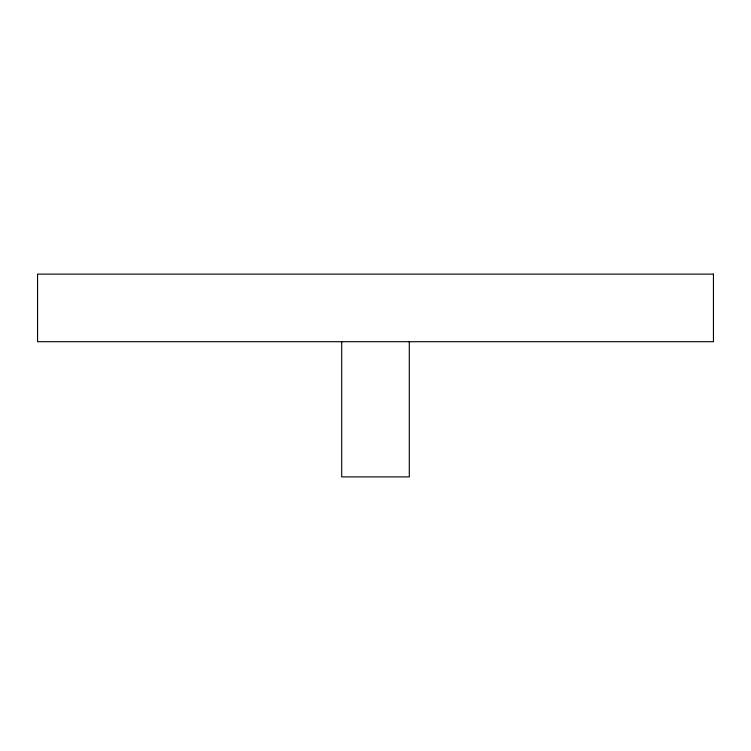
<?xml version="1.0" encoding="UTF-8"?>
<svg xmlns="http://www.w3.org/2000/svg" width="751" height="751" viewBox="0 0 751 751"><rect width="100%" height="100%" fill="white"/><g stroke="black" fill="none" stroke-linecap="round" stroke-linejoin="round"><path stroke-width="1.13" d="M409.295 341.705L409.295 476.885L341.705 476.885L341.705 341.705M713.45 274.115L37.55 274.115L37.55 341.705L713.45 341.705L713.45 274.115"/></g></svg>
